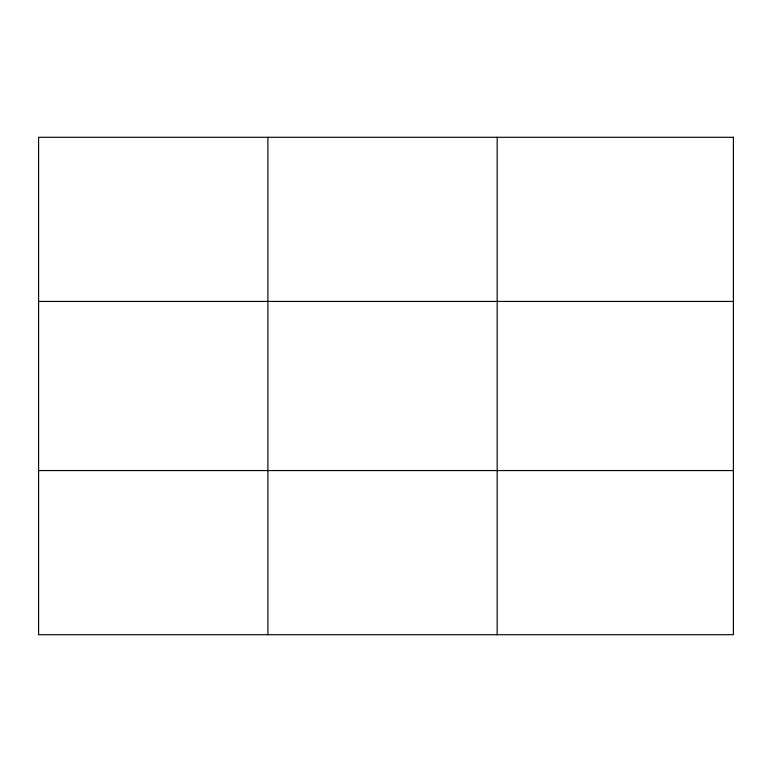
<?xml version="1.0" encoding="UTF-8"?>
<svg xmlns="http://www.w3.org/2000/svg" width="772" height="772" viewBox="0 0 772 772"><rect width="100%" height="100%" fill="white"/><g stroke="black" fill="none" stroke-linecap="round" stroke-linejoin="round"><path stroke-width="1.16" d="M267.884 634.709L267.884 137.291M497.168 634.709L497.168 137.291M38.6 301.437L733.4 301.437M38.6 470.563L733.4 470.563M733.4 137.291L733.4 634.709L38.6 634.709L38.6 137.291L733.4 137.291"/></g></svg>
